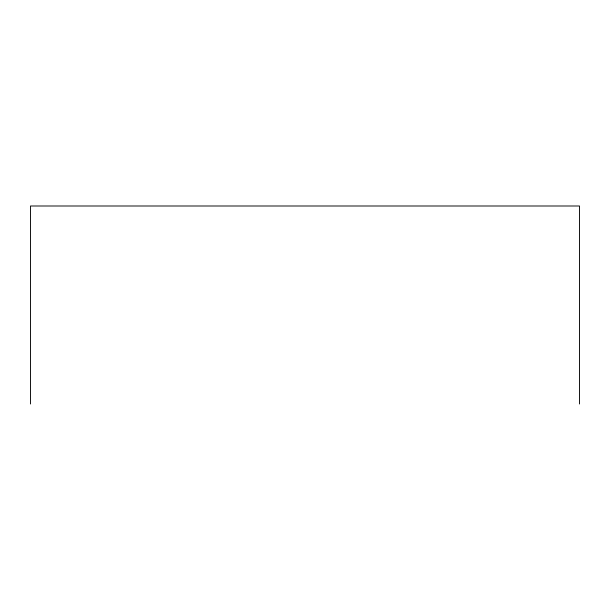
<?xml version="1.0" encoding="UTF-8"?>
<svg xmlns="http://www.w3.org/2000/svg" width="610" height="610" viewBox="0 0 610 610"><rect width="100%" height="100%" fill="white"/><g stroke="black" fill="none" stroke-linecap="round" stroke-linejoin="round"><path stroke-width="0.91" d="M579.5 404.003L579.5 205.997L30.5 205.997L30.5 404.003"/></g></svg>
